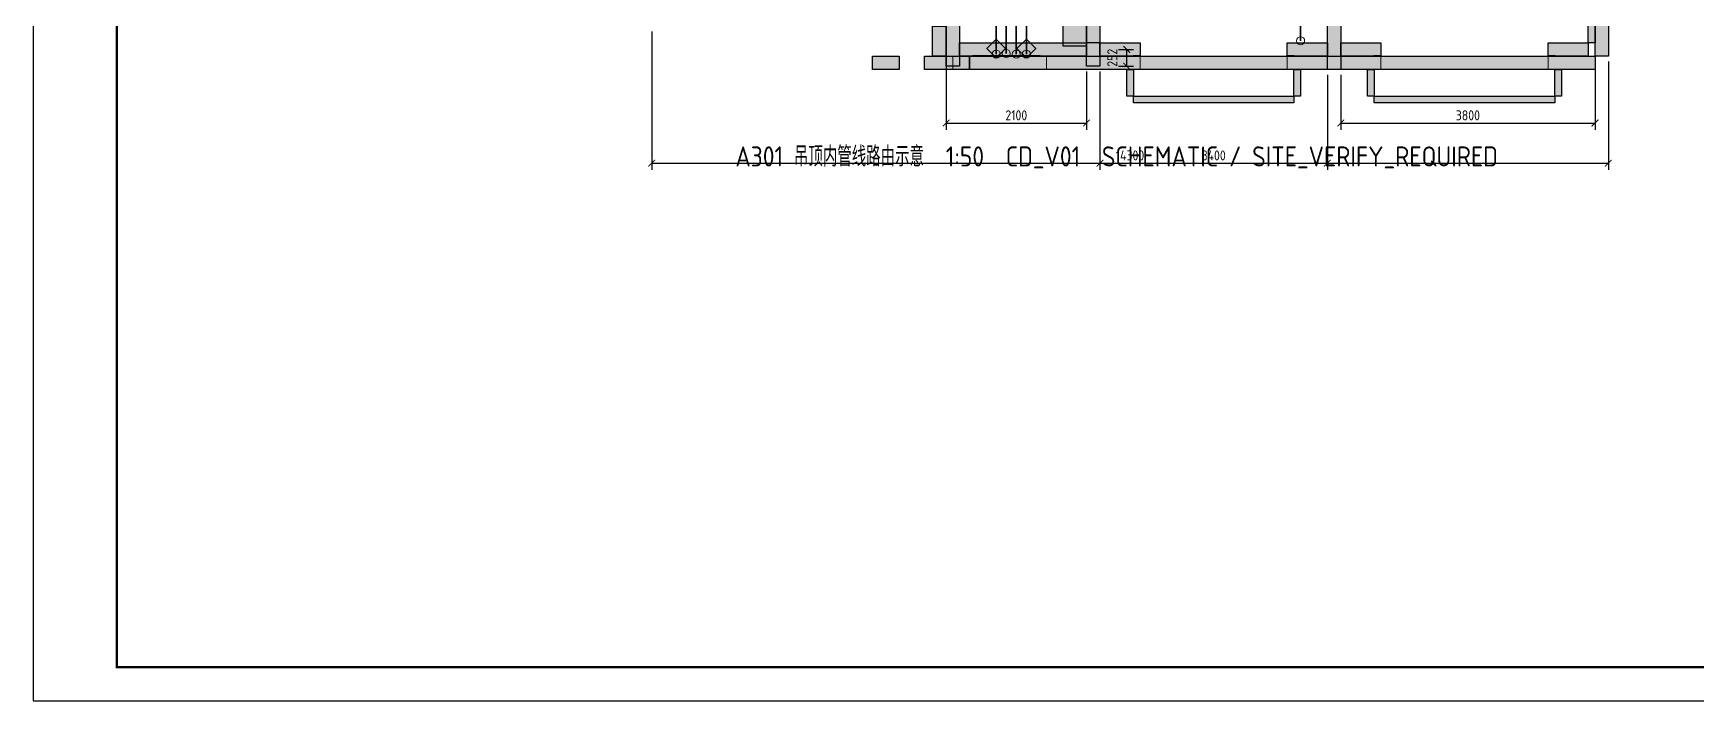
# Model space of a CAD drawing. Header units: millimetres. Extents: x -7943 to 34107, y -9640 to 20060.
# Drawn here: x -7943 to 16920, y -9640 to 342 of the extents above; entities that cross this region are included whole.
import ezdxf
from ezdxf.enums import TextEntityAlignment as Align

# ---------------------------------------------------------------- set-up
doc = ezdxf.new("R2010")
doc.units = ezdxf.units.MM
doc.linetypes.add('DASHED', pattern=[1.524, 1.27, -0.254])
for name, color, linetype, lineweight in [('A-CONFLICT', 8, 'Continuous', 25), ('A-DESIGN', 8, 'Continuous', 25), ('A-DIMS', 3, 'Continuous', 13), ('A-NOTE', 7, 'Continuous', 18), ('A-REVIEW', 8, 'Continuous', 25), ('A-WALL', 8, 'Continuous', 25), ('A-WALL-FILL', 253, 'Continuous', 25), ('A-WINDOW', 8, 'Continuous', 18), ('M-DROP-FURN', 3, 'Continuous', 18), ('M-DROP-TBD', 6, 'Continuous', 18), ('M-PENETRATION-HOLD', 1, 'Continuous', 35), ('M-ROUTE-COLD', 5, 'Continuous', 35), ('M-ROUTE-HOT', 1, 'DASHED', 35), ('M-ROUTE-POWER', 30, 'Continuous', 35)]:
    doc.layers.add(name, color=color, linetype=linetype, lineweight=lineweight)
doc.layers.add('A-FRAME', color=7, linetype='Continuous')
doc.styles.get("Standard").update_dxf_attribs({"font": 'gbenor.shx', "bigfont": 'gbcbig.shx'})
doc.dimstyles.new('CD50', dxfattribs={"dimtxt": 150, "dimasz": 100, "dimexe": 100, "dimexo": 80, "dimgap": 40, "dimtad": 1, "dimdec": 0, "dimtxsty": 'Standard', "dimblk": 'ARCHTICK', "dimcen": 2.5, "dimclrd": 3, "dimclre": 3, "dimclrt": 3, "dimazin": 3, "dimtfac": 1, "dimtmove": 0, "dimatfit": 3})

# ---------------------------------------------------------------- blocks, each defined once
blk = doc.blocks.new('_ARCHTICK')
at = {"color": 0, "linetype": 'BYBLOCK', "const_width": 0.15}
blk.add_lwpolyline([(-0.5, -0.5), (0.5, 0.5)], dxfattribs=at)

msp = doc.modelspace()

# ---------------------------------------------------------------- hatches: boundary and pattern name
at = {"layer": 'A-WALL-FILL'}
h = msp.add_hatch(color=256, dxfattribs=at)
h.dxf.hatch_style = 1
h.paths.add_polyline_path([(15400, 0), (15400, 200.2), (15299.9, 200.2), (15299.9, 1721.7), (15299.9, 4450), (12901, 4450), (12900, 4450), (12900, 4630), (12900, 4650), (12900, 4749), (12900, 4750), (13100, 4750), (13100, 4749), (13100, 4700.2), (14042.8, 4700.2), (15299.9, 4700.2), (15299.9, 4650), (15499.9, 4650), (15499.9, 4700.2), (15747.6, 4700.2), (16199.9, 4700.2), (16199.9, 5172.5), (16199.9, 6300), (13350, 6300), (13350, 6500), (13350, 6600.2), (14428.5, 6600.2), (16199.9, 6600.2), (16199.9, 8121.7), (16199.9, 10700), (15600, 10700), (15600, 10900), (16300, 10900), (16500, 10900), (16500, 10801), (16500, 10700), (16500, 7799), (16500, 6401), (16500, 4650), (16500, 4499), (16500, 4450), (16500, 4400), (16300, 4400), (16300, 4450), (15600, 4450), (15600, 2301), (15600, 499), (15600, 0)])
h.paths.add_polyline_path([(16199.9, 6600.2), (16199.9, 6514.5), (16199.9, 6500), (16300, 6500), (16300, 6600.2)])
h = msp.add_hatch(color=256, dxfattribs=at)
h.dxf.hatch_style = 1
h.paths.add_polyline_path([(5499.9, 450), (2801, 450), (1500, 450), (1399, 450), (1300, 450), (1300, 650), (1300, 700.2), (1299.9, 700.2), (1299.9, 704.8), (1299.9, 705), (1299.9, 2300.2), (1300, 2300.2), (1300, 2400), (1300, 2560), (2700, 2560), (2700, 5399), (2700, 5400), (2900, 5400), (2900, 5399), (2900, 2810), (2900, 2560), (2900, 2400), (2900, 2300), (2700, 2300), (2700, 2400), (2699.9, 2400), (2699.9, 2300.2), (2124.9, 2300.2), (1500, 2300.2), (1500, 2200), (2050, 2200), (2050, 1650), (1500, 1650), (1500, 1300), (2050, 1300), (2050, 750), (1500, 750), (1500, 700.1), (1500.1, 700.1), (1772.8, 700.1), (2100.1, 700.1), (2100.1, 650), (2801, 650), (5099.9, 650), (5099.9, 700.1), (5281.8, 700.1), (5500.1, 700.1), (5500.1, 650), (5700, 650), (5700, 700.2), (5572.4, 700.2), (5572.4, 1130.3), (5572.4, 1400), (5700, 1400), (5900, 1400), (5900, 1399), (5900, 200.2), (6680.3, 200.2), (7449.9, 200.2), (7449.9, 293.9), (7449.9, 500.2), (7593.6, 500.2), (7799.9, 500.2), (7799.9, 1721.7), (7799.9, 4450), (7250, 4450), (7250, 3870), (7150, 3870), (7150, 4450), (5900, 4450), (5900, 3800), (5700, 3800), (5700, 4450), (5700, 4499.9), (5699.9, 4499.9), (5650, 4499.9), (5649.9, 4499.9), (5649.9, 4529.9), (5649.9, 4715.1), (5650, 4715.1), (5650, 5950), (5750, 5950), (5750, 4715.1), (5900.1, 4715.1), (5900.1, 4700.1), (5900.1, 4700), (7150, 4700), (7150, 7800), (7400, 7800), (7400, 4700), (7800, 4700), (7800, 5000), (7900, 5000), (7900, 4700), (8236, 4700), (8236, 4624.4), (8249.2, 4597.7), (8250, 4596.1), (8250, 4519.2), (8236, 4518.6), (8236, 4450), (8000, 4450), (8000, 200.2), (8212.2, 200.2), (8599.9, 200.2), (8599.9, 71), (8599.9, 25.8), (8599.9, 5), (8508.4, 5), (8495, 5), (8495, 4.4), (8495, 0.2), (8442.3, 0.2), (8387.6, 0.2), (8000, 0.2), (8000, 0), (8599, 0), (10801, 0), (11400, 0), (11400, 4450), (9001, 4450), (9000, 4450), (9000, 4500), (9000, 4650), (9000, 4900), (8950, 4900), (8950, 6300), (9049.9, 6300), (9049.9, 6450.2), (9050, 6450.2), (9050, 6500), (9059, 6500), (9059, 6507.2), (9123.3, 6507.2), (9199.9, 6507.2), (9199.9, 6514.5), (9199.9, 6600.2), (10142.8, 6600.2), (11399.9, 6600.2), (11399.9, 6535.9), (11399.9, 6500), (11400, 6500), (11599.9, 6500), (11599.9, 6600.2), (11749.9, 6600.2), (11949.9, 6600.2), (11949.9, 6600.1), (12650, 6600.1), (12650, 6399.9), (12100, 6399.9), (12100, 6300), (11600, 6300), (11600, 4900), (11600, 4200), (11600, 200.2), (11812.2, 200.2), (12199.9, 200.2), (12199.9, 71), (12199.9, 25.8), (12199.9, 5), (12108.4, 5), (12095, 5), (12095, 4.4), (12095, 0.2), (12042.3, 0.2), (11987.6, 0.2), (11600, 0.2), (11600, 0), (12199, 0), (14701, 0), (15400, 0), (15400, -200), (14899.9, -200), (14899.9, -212.1), (14899.9, -599.8), (14864.5, -599.8), (14799.9, -599.8), (14799.9, -247), (14799.9, -205), (14800.6, -205), (14805, -205), (14805, -200), (14701, -200), (12199, -200), (12095, -200), (12095, -205), (12095.6, -205), (12099.9, -205), (12099.9, -440.5), (12099.9, -599.8), (12064.5, -599.8), (11999.9, -599.8), (11999.9, -387.5), (11999.9, -200), (11600, -200), (11400, -200), (10999.9, -200), (10999.9, -212.1), (10999.9, -599.8), (10964.5, -599.8), (10899.9, -599.8), (10899.9, -247), (10899.9, -205), (10900.6, -205), (10905, -205), (10905, -200), (10801, -200), (8599, -200), (8495, -200), (8495, -205), (8495.6, -205), (8499.9, -205), (8499.9, -440.5), (8499.9, -599.8), (8464.5, -599.8), (8399.9, -599.8), (8399.9, -387.5), (8399.9, -200), (7201, -200), (6050, -200), (5380, -200), (5380, 0), (5700, 0), (5700, 0.2), (5499.9, 0.2)])
h.paths.add_polyline_path([(9209, 4810.2), (9209, 4793), (9209, 4750.2), (9209, 4693), (9209, 4650), (9988.1, 4650), (9988.1, 4693), (10326.6, 4693), (10777.9, 4693), (10777.9, 4735.9), (10777.9, 4793), (10439.4, 4793), (9988.1, 4793), (9988.1, 4805.9), (9988.1, 4823.1), (10326.6, 4823.1), (10777.9, 4823.1), (10791.6, 4823.1), (10809.9, 4823.1), (11062.8, 4823.1), (11300, 4823.1), (11300, 6300), (11241, 6300), (10499, 6300), (9209, 6300), (9209, 5785.4), (9209, 4823.1)])
h.paths.add_polyline_path([(9059, 4650), (9059, 5230.2), (9050, 5230.2), (9050, 4650)])
h.paths.add_polyline_path([(7800, 200.2), (7799.9, 200.2), (7799.9, 150.2), (7799.9, 118.1), (7799.9, 0.2), (7312, 0.2), (7105, 0.2), (7105, 1.9), (7105, 5), (6457.6, 5), (6095, 5), (6095, 3.3), (6095, 0.2), (5993.4, 0.2), (5900, 0.2), (5900, 0), (6050, 0), (7201, 0), (7800, 0)])
h = msp.add_hatch(color=256, dxfattribs=at)
h.dxf.hatch_style = 1
h.paths.add_polyline_path([(5000, 0), (5000, -200), (4600, -200), (4600, 0)])
h = msp.add_hatch(color=256, dxfattribs=at)
h.dxf.hatch_style = 1
h.paths.add_polyline_path([(10957.6, 0.2), (10905, 0.2), (10905, 0.8), (10905, 5), (10891.5, 5), (10799.9, 5), (10799.9, 25.8), (10799.9, 71), (10799.9, 200.2), (11012.2, 200.2), (11399.9, 200.2), (11399.9, 129.4), (11399.9, 0.2), (11012.2, 0.2)])
h = msp.add_hatch(color=256, dxfattribs=at)
h.dxf.hatch_style = 1
h.paths.add_polyline_path([(15299.9, 200.2), (15299.9, 129.4), (15299.9, 0.2), (14912.2, 0.2), (14857.6, 0.2), (14805, 0.2), (14805, 0.8), (14805, 5), (14791.5, 5), (14699.9, 5), (14699.9, 25.8), (14699.9, 71), (14699.9, 200.2), (14912.2, 200.2)])
h = msp.add_hatch(color=256, dxfattribs=at)
h.dxf.hatch_style = 1
h.paths.add_polyline_path([(8499.9, -599.8), (9349.1, -599.8), (10899.9, -599.8), (10899.9, -635.2), (10899.9, -699.8), (10050.7, -699.8), (8499.9, -699.8), (8499.9, -664.4)])
h = msp.add_hatch(color=256, dxfattribs=at)
h.dxf.hatch_style = 1
h.paths.add_polyline_path([(12099.9, -599.8), (13055.3, -599.8), (14799.9, -599.8), (14799.9, -635.2), (14799.9, -699.8), (13844.5, -699.8), (12099.9, -699.8), (12099.9, -664.4)])

# ---------------------------------------------------------------- linework, layer by layer
at = {"layer": 'A-CONFLICT'}
msp.add_lwpolyline([(7799.9, 200.2), (7799.9, 1721.7), (7799.9, 4500.2), (7870.7, 4500.2), (7999.9, 4500.2), (7999.9, 2978.7), (7999.9, 200.2), (7929.1, 200.2)], close=True, dxfattribs=at)
at = {"layer": 'A-DESIGN'}
for points in [[(7449.9, 150.2), (7449.9, 293.9), (7449.9, 500.2), (7593.6, 500.2), (7799.9, 500.2), (7799.9, 356.4), (7799.9, 150.2), (7656.1, 150.2)], [(8399.9, -387.5), (8399.9, -200), (8495, -200), (8495, -205), (8495.6, -205), (8499.9, -205), (8499.9, -440.5), (8499.9, -599.8), (8464.5, -599.8), (8399.9, -599.8), (8399.9, -387.5)], [(10899.9, -205), (10900.6, -205), (10905, -205), (10905, -200), (10999.9, -200), (10999.9, -212.1), (10999.9, -599.8), (10964.5, -599.8), (10899.9, -599.8), (10899.9, -247), (10899.9, -205)], [(11999.9, -387.5), (11999.9, -200), (12095, -200), (12095, -205), (12095.6, -205), (12099.9, -205), (12099.9, -440.5), (12099.9, -599.8), (12064.5, -599.8), (11999.9, -599.8), (11999.9, -387.5)], [(14799.9, -205), (14800.6, -205), (14805, -205), (14805, -200), (14899.9, -200), (14899.9, -212.1), (14899.9, -599.8), (14864.5, -599.8), (14799.9, -599.8), (14799.9, -247), (14799.9, -205)], [(8499.9, -699.8), (8499.9, -664.4), (8499.9, -599.8), (9349.1, -599.8), (10899.9, -599.8), (10899.9, -635.2), (10899.9, -699.8), (10050.7, -699.8)], [(12099.9, -699.8), (12099.9, -664.4), (12099.9, -599.8), (13055.3, -599.8), (14799.9, -599.8), (14799.9, -635.2), (14799.9, -699.8), (13844.5, -699.8)]]:
    msp.add_lwpolyline(points, close=True, dxfattribs=at)
at = {"layer": 'A-FRAME'}
msp.add_lwpolyline([(-7943.5, -9640.1), (34106.5, -9640.1), (34106.5, 20059.9), (-7943.5, 20059.9)], close=True, dxfattribs=at)
at = {"layer": 'A-FRAME', "const_width": 35}
msp.add_lwpolyline([(-6693.5, -9140.1), (33606.5, -9140.1), (33606.5, 19559.9), (-6693.5, 19559.9)], close=True, dxfattribs=at)
at = {"layer": 'A-REVIEW'}
for points in [[(15299.9, 1721.7), (15299.9, 4450), (15400, 4450), (15400, 2301), (15400, 499), (15400, 200.2), (15299.9, 200.2), (15299.9, 1721.7)], [(5499.9, 0.2), (5499.9, 450), (5700, 450), (5700, 0.2), (5499.9, 0.2)], [(5899.9, 0.2), (5899.9, 82.3), (5899.9, 200.2), (6680.3, 200.2), (7799.9, 200.2), (7799.9, 118.1), (7799.9, 0.2), (7312, 0.2), (7105, 0.2), (7105, 1.9), (7105, 5), (6457.6, 5), (6095, 5), (6095, 3.3), (6095, 0.2), (5993.4, 0.2)], [(7999.9, 0.2), (7999.9, 71), (7999.9, 200.2), (8212.2, 200.2), (8599.9, 200.2), (8599.9, 71), (8599.9, 25.8), (8599.9, 5), (8508.4, 5), (8495, 5), (8495, 4.4), (8495, 0.2), (8442.3, 0.2), (8387.6, 0.2)], [(10799.9, 71), (10799.9, 200.2), (11012.2, 200.2), (11399.9, 200.2), (11399.9, 129.4), (11399.9, 0.2), (11012.2, 0.2), (10957.6, 0.2), (10905, 0.2), (10905, 0.8), (10905, 5), (10891.5, 5), (10799.9, 5), (10799.9, 25.8)], [(11599.9, 0.2), (11599.9, 71), (11599.9, 200.2), (11812.2, 200.2), (12199.9, 200.2), (12199.9, 71), (12199.9, 25.8), (12199.9, 5), (12108.4, 5), (12095, 5), (12095, 4.4), (12095, 0.2), (12042.3, 0.2), (11987.6, 0.2)], [(14699.9, 71), (14699.9, 200.2), (14912.2, 200.2), (15299.9, 200.2), (15299.9, 129.4), (15299.9, 0.2), (14912.2, 0.2), (14857.6, 0.2), (14805, 0.2), (14805, 0.8), (14805, 5), (14791.5, 5), (14699.9, 5), (14699.9, 25.8)]]:
    msp.add_lwpolyline(points, close=True, dxfattribs=at)
at = {"layer": 'A-WALL'}
for points in [[(11400, -200), (11400, 6500), (11600, 6500), (11600, 4900), (11600, 4200), (11600, -200)], [(8000, -150), (7800, -150), (7800, 4670), (8000, 4670)], [(15400, 2301), (15400, 4500), (15600, 4500), (15600, 2301), (15600, 499), (15600, 0), (15400, 0), (15400, 499)], [(5900, -150), (5700, -150), (5700, 1399), (5700, 1400), (5900, 1400), (5900, 1399)], [(5000, -200), (4600, -200), (4600, 0), (5000, 0)], [(6050, -200), (5380, -200), (5380, 0), (6050, 0)], [(7201, -200), (6050, -200), (6050, 0), (7201, 0), (8599, 0), (10801, 0), (12199, 0), (14701, 0), (15400, 0), (15400, -200), (14701, -200), (12199, -200), (10801, -200), (8599, -200)]]:
    msp.add_lwpolyline(points, close=True, dxfattribs=at)
at = {"layer": 'A-WINDOW'}
for points in [[(5800, -200), (7200, -200), (7200, 0), (5800, 0)], [(8600, -200), (10800, -200), (10800, 0), (8600, 0)], [(12200, -200), (14700, -200), (14700, 0), (12200, 0)]]:
    msp.add_lwpolyline(points, close=True, dxfattribs=at)
at = {"layer": 'M-DROP-FURN'}
for centre in [(6450, 30), (6600, 40), (6750, 30), (6900, 30)]:
    msp.add_circle(centre, 60, dxfattribs=at)
at = {"layer": 'M-DROP-TBD'}
msp.add_circle((11000, 230), 60, dxfattribs=at)
at = {"layer": 'M-PENETRATION-HOLD'}
for points in [[(6450, -25), (6590, 115), (6450, 255), (6310, 115)], [(6900, -25), (7040, 115), (6900, 255), (6760, 115)]]:
    msp.add_lwpolyline(points, close=True, dxfattribs=at)
at = {"layer": 'M-ROUTE-COLD'}
for p, q in [((6750, 1060), (6750, 30)), ((6900, 1060), (6900, 30))]:
    msp.add_line(p, q, dxfattribs=at)
at = {"layer": 'M-ROUTE-HOT'}
msp.add_line((6450, 1140), (6450, 30), dxfattribs=at)
at = {"layer": 'M-ROUTE-POWER'}
for p, q in [((11000, 1200), (11000, 230)), ((6600, 900), (6600, 40))]:
    msp.add_line(p, q, dxfattribs=at)

# ---------------------------------------------------------------- texts
at = {"layer": 'A-NOTE'}
msp.add_text('A301 吊顶内管线路由示意  1:50  CD_V01  SCHEMATIC / SITE_VERIFY_REQUIRED', height=300, dxfattribs=at).set_placement((8250, -1500), align=Align.MIDDLE_CENTER)

# ---------------------------------------------------------------- dimensions: what is measured, and where the dimension line sits
at = {"layer": 'A-DIMS'}
for base, p1, p2 in [((9209, 4800), (9209, 4507.2), (11400, -200)), ((5700, -1000), (5700, 4700), (7800, -150)), ((1300, -1600), (1300, 450), (15600, 0)), ((11600, -1000), (11600, -200), (15400, 0)), ((8000, -1600), (8000, -150), (11400, -200))]:
    msp.add_linear_dim(base=base, p1=p1, p2=p2, dimstyle='CD50', dxfattribs=at).render()
msp.add_linear_dim(base=(8399.9, -150), p1=(8199.9, -150), p2=(8199.9, 101.5), angle=90, dimstyle='CD50', dxfattribs=at).render()

doc.saveas('drawing.dxf')
